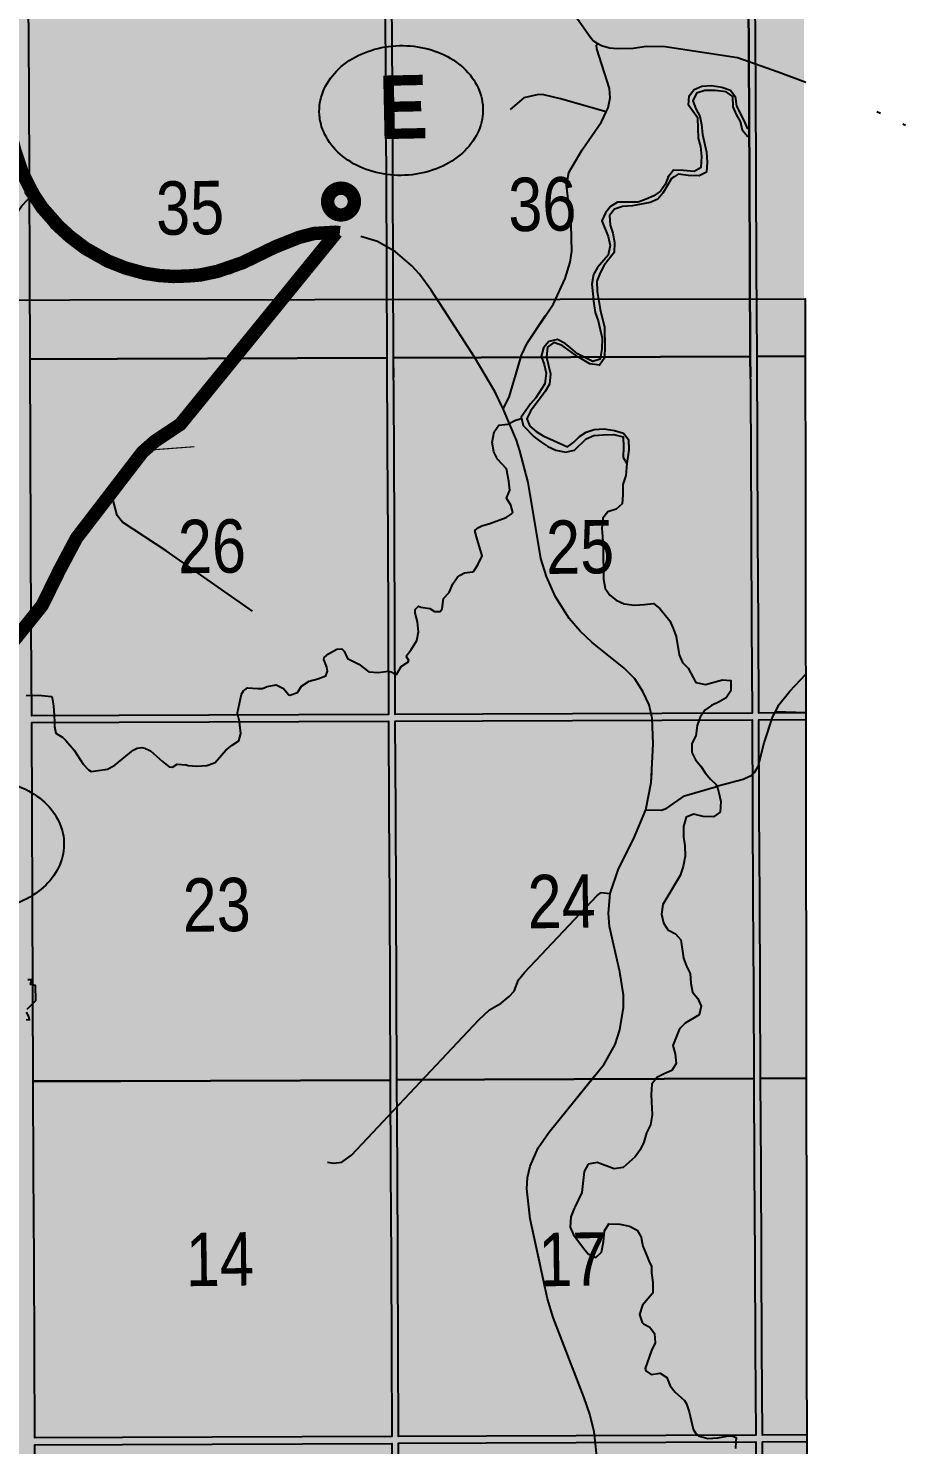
# Model space of a CAD drawing. Extents: x 405326 to 424052, y 6044755 to 6062236.
# Drawn here: x 417484.7 to 417615.3, y 6049937.6 to 6050148.7 of the extents above; entities that cross this region are included whole.
import ezdxf
from ezdxf.enums import TextEntityAlignment as Align

# ---------------------------------------------------------------- set-up
doc = ezdxf.new("R2010")
doc.units = 0
doc.header["$LTSCALE"] = 5
doc.linetypes.add('DASHED2', pattern=[9.525, 6.35, -3.175])
for name, color, linetype in [('P-PROPOSED', 10, 'Continuous'), ('Quarters', 8, 'Continuous'), ('RoadSeg', 57, 'DASHED2'), ('T-WATER', 160, 'Continuous'), ('Townships', 57, 'Continuous')]:
    doc.layers.add(name, color=color, linetype=linetype)
doc.layers.add('ROUTE-MAP-BACKGROUND-H', color=7, linetype='Continuous', true_color=0xf0ebff)
doc.styles.add('120', font='ARIALN.TTF', dxfattribs={"height": 13})
doc.styles.add('BOLD', font='ARIALNB.TTF')

# ---------------------------------------------------------------- blocks, each defined once
blk = doc.blocks.new('Route_Letters')
h = blk.add_hatch(color=255)
h.dxf.hatch_style = 1
edge = h.paths.add_edge_path()
edge.add_ellipse((-0.12, 0.46), major_axis=(-11.97, 0), ratio=0.789318, start_angle=0, end_angle=360)
at = {"color": 5}
blk.add_open_spline([(-12.34, 0.46), (-12.34, -0.25), (-12.24, -0.97), (-11.72, -2.79), (-11.14, -3.88), (-9.56, -5.81), (-8.54, -6.66), (-6.22, -8.02), (-4.9, -8.54), (-2.12, -9.17), (-0.66, -9.3), (2.22, -9.13), (3.64, -8.84), (6.27, -7.89), (7.48, -7.22), (9.54, -5.6), (10.38, -4.64), (11.6, -2.54), (11.97, -1.4), (12.18, 0.91), (12.02, 2.08), (11.2, 4.3), (10.54, 5.35), (8.8, 7.2), (7.72, 7.99), (5.29, 9.24), (3.93, 9.68), (1.11, 10.18), (-0.35, 10.23), (-3.22, 9.91), (-4.61, 9.55), (-7.16, 8.47), (-8.32, 7.75), (-10.24, 6.02), (-11, 5.02), (-12.05, 2.86), (-12.32, 1.7), (-12.34, 0.52), (-12.34, 0.49), (-12.34, 0.46)], degree=3, knots=[0, 0, 0, 0, 0.219529, 0.219529, 0.575727, 0.575727, 0.931924, 0.931924, 1.288121, 1.288121, 1.644318, 1.644318, 2.000515, 2.000515, 2.356712, 2.356712, 2.712909, 2.712909, 3.069107, 3.069107, 3.425304, 3.425304, 3.781501, 3.781501, 4.137698, 4.137698, 4.493895, 4.493895, 4.850092, 4.850092, 5.20629, 5.20629, 5.562487, 5.562487, 5.918684, 5.918684, 6.274881, 6.274881, 6.283185, 6.283185, 6.283185, 6.283185], dxfattribs=at)
at = {"color": 14, "style": 'BOLD'}
blk.add_attdef('A', text='', height=9.5, dxfattribs=at).set_placement((0.22, 0.98), align=Align.MIDDLE)
blk = doc.blocks.new('AA')
at = {"const_width": 4}
blk.add_lwpolyline([(-1, 0, 1), (1, 0, 1)], format="xyb", close=True, dxfattribs=at)
blk.add_circle((0, 0), 2)

msp = doc.modelspace()

# ---------------------------------------------------------------- hatches: boundary and pattern name
at = {"layer": 'ROUTE-MAP-BACKGROUND-H'}
h = msp.add_hatch(color=256, dxfattribs=at)
h.dxf.hatch_style = 1
h.paths.add_polyline_path([(417500.313, 6050470.993), (417499.828, 6050583.719), (417489.556, 6051448.866), (416064.545, 6051448.577), (416073.609, 6050477.938), (416071.924, 6050150.968), (416104.424, 6050150.804), (416615.018, 6050150.686), (416614.752, 6050098.449), (417501.84, 6050099.469), (417600.187, 6050099.469), (417600.187, 6050157.259), (417501.84, 6050157.777)])
h = msp.add_hatch(color=256, dxfattribs=at)
h.dxf.hatch_style = 1
h.paths.add_polyline_path([(416614.74, 6050107.04), (417600.353, 6050108.36), (417601.524, 6049233.335), (416615.912, 6049232.015)])

# ---------------------------------------------------------------- linework, layer by layer
at = {"layer": 'P-PROPOSED', "color": 90, "const_width": 1.999, "flags": 128}
for points in [[(417531.047, 6050118.23), (417530.361, 6050118.309), (417527.172, 6050118.108), (417524.956, 6050117.529), (417521.426, 6050116.123), (417516.619, 6050113.791), (417512.855, 6050112.481), (417510.238, 6050111.926), (417508.511, 6050111.789), (417506.251, 6050111.708), (417504.085, 6050111.861), (417501.983, 6050112.182), (417499.172, 6050112.954), (417496.522, 6050113.995), (417493.121, 6050115.918), (417490.788, 6050117.698), (417489.125, 6050119.226), (417486.704, 6050121.969), (417485.364, 6050124.003), (417483.731, 6050127.228), (417482.666, 6050130.399), (417475.483, 6050157.561)], [(417530.557, 6050118.287), (417507.286, 6050089.674), (417503.514, 6050087.165), (417501.653, 6050085.528), (417491.846, 6050072.745), (417489.287, 6050067.933), (417486.737, 6050062.723), (417480.937, 6050055.48)]]:
    msp.add_lwpolyline(points, dxfattribs=at)
at = {"layer": 'P-PROPOSED', "flags": 128}
msp.add_lwpolyline([(417484.15, 6050124.278), (417484.852, 6050123.344), (417485.452, 6050122.547), (417485.87, 6050121.991), (417488.199, 6050118.893), (417494.376, 6050114.246), (417498.774, 6050112.336), (417505.232, 6050110.974), (417511.267, 6050111.401), (417511.378, 6050111.409), (417514.786, 6050112.19), (417518.593, 6050113.92), (417523.264, 6050116.038), (417525.873, 6050117.068), (417527.427, 6050117.408), (417527.756, 6050117.479), (417528.092, 6050117.496), (417529.401, 6050117.561), (417529.895, 6050117.586), (417530.211, 6050117.581), (417529.279, 6050116.249), (417522.793, 6050108.319), (417515.791, 6050099.526), (417513.817, 6050097.046), (417513.403, 6050096.526), (417511.321, 6050093.913), (417508.831, 6050090.783), (417508.813, 6050090.761), (417508.122, 6050089.898), (417503.259, 6050086.613), (417503.036, 6050086.463), (417502.667, 6050086.102), (417501.873, 6050085.327), (417497.053, 6050079.046), (417496.744, 6050078.643), (417492.186, 6050072.704), (417492.1, 6050072.593), (417489.558, 6050067.812), (417488.02, 6050064.349), (417487.605, 6050063.767), (417486.933, 6050062.824), (417486.596, 6050062.351), (417486.365, 6050062.027), (417486.029, 6050061.556), (417485.527, 6050060.911), (417485.069, 6050060.322), (417484.871, 6050060.068), (417484.543, 6050059.646)], dxfattribs=at)
at = {"layer": 'P-PROPOSED', "const_width": 0.166, "flags": 128}
msp.add_lwpolyline([(417502.376, 6050085.817), (417509.361, 6050086.342)], dxfattribs=at)
at = {"layer": 'Quarters'}
for points in [[(417592.109, 6050113.145), (417592.175, 6050099.778), (417578.812, 6050099.728), (417565.448, 6050099.677), (417552.084, 6050099.63), (417539.055, 6050099.584), (417538.993, 6050112.953), (417538.931, 6050126.322), (417538.869, 6050139.694), (417538.808, 6050153.066), (417551.833, 6050153.11), (417565.192, 6050153.155), (417578.551, 6050153.204), (417591.909, 6050153.253), (417591.976, 6050139.883), (417592.042, 6050126.513)], [(417537.989, 6050112.949), (417538.051, 6050099.58), (417524.687, 6050099.535), (417511.322, 6050099.49), (417497.958, 6050099.445), (417484.928, 6050099.402), (417484.871, 6050112.772), (417484.814, 6050126.143), (417484.757, 6050139.517), (417484.7, 6050152.89), (417497.725, 6050152.932), (417511.085, 6050152.976), (417524.445, 6050153.019), (417537.804, 6050153.062), (417537.866, 6050139.69), (417537.928, 6050126.318)], [(417538.237, 6050059.473), (417538.297, 6050046.439), (417524.928, 6050046.392), (417511.559, 6050046.345), (417498.19, 6050046.298), (417485.155, 6050046.253), (417485.099, 6050059.289), (417485.042, 6050072.66), (417484.985, 6050086.031), (417484.928, 6050099.402), (417497.958, 6050099.445), (417511.322, 6050099.49), (417524.687, 6050099.535), (417538.051, 6050099.58), (417538.113, 6050086.211), (417538.175, 6050072.843)], [(417592.376, 6050059.677), (417592.441, 6050046.644), (417579.072, 6050046.592), (417565.704, 6050046.54), (417552.335, 6050046.491), (417539.301, 6050046.443), (417539.24, 6050059.477), (417539.178, 6050072.846), (417539.116, 6050086.215), (417539.055, 6050099.584), (417552.084, 6050099.63), (417565.448, 6050099.677), (417578.812, 6050099.728), (417592.175, 6050099.778), (417592.242, 6050086.411), (417592.309, 6050073.044)], [(417592.646, 6050005.539), (417592.713, 6049992.172), (417579.34, 6049992.119), (417565.966, 6049992.066), (417552.593, 6049992.014), (417539.553, 6049991.964), (417539.491, 6050005.333), (417539.429, 6050018.702), (417539.367, 6050032.071), (417539.305, 6050045.44), (417552.34, 6050045.488), (417565.709, 6050045.537), (417579.077, 6050045.589), (417592.446, 6050045.641), (417592.513, 6050032.274), (417592.579, 6050018.907)], [(417538.488, 6050005.329), (417538.55, 6049991.96), (417525.176, 6049991.912), (417511.802, 6049991.863), (417498.428, 6049991.814), (417485.388, 6049991.767), (417485.331, 6050005.138), (417485.274, 6050018.508), (417485.217, 6050031.879), (417485.159, 6050045.25), (417498.194, 6050045.296), (417511.564, 6050045.342), (417524.933, 6050045.389), (417538.302, 6050045.436), (417538.364, 6050032.067), (417538.426, 6050018.698)], [(417538.737, 6049951.854), (417538.797, 6049938.819), (417525.419, 6049938.768), (417512.04, 6049938.718), (417498.661, 6049938.667), (417485.617, 6049938.618), (417485.561, 6049951.654), (417485.503, 6049965.025), (417485.446, 6049978.396), (417485.388, 6049991.767), (417498.428, 6049991.814), (417511.802, 6049991.863), (417525.176, 6049991.912), (417538.55, 6049991.96), (417538.612, 6049978.591), (417538.674, 6049965.223)], [(417592.914, 6049952.071), (417592.979, 6049939.038), (417579.601, 6049938.983), (417566.223, 6049938.929), (417552.845, 6049938.875), (417539.8, 6049938.823), (417539.74, 6049951.857), (417539.678, 6049965.226), (417539.616, 6049978.595), (417539.553, 6049991.964), (417552.593, 6049992.014), (417565.966, 6049992.066), (417579.34, 6049992.119), (417592.713, 6049992.172), (417592.78, 6049978.805), (417592.847, 6049965.438)], [(417593.185, 6049897.933), (417593.252, 6049884.566), (417579.869, 6049884.51), (417566.486, 6049884.455), (417553.103, 6049884.399), (417540.054, 6049884.345), (417539.992, 6049897.714), (417539.929, 6049911.082), (417539.867, 6049924.451), (417539.805, 6049937.82), (417552.849, 6049937.872), (417566.228, 6049937.926), (417579.606, 6049937.98), (417592.984, 6049938.035), (417593.051, 6049924.668), (417593.118, 6049911.301)], [(417538.988, 6049897.709), (417539.051, 6049884.34), (417525.667, 6049884.288), (417512.284, 6049884.236), (417498.9, 6049884.183), (417485.851, 6049884.132), (417485.793, 6049897.503), (417485.736, 6049910.874), (417485.678, 6049924.244), (417485.621, 6049937.615), (417498.665, 6049937.664), (417512.044, 6049937.715), (417525.423, 6049937.766), (417538.802, 6049937.816), (417538.864, 6049924.447), (417538.926, 6049911.078)]]:
    msp.add_lwpolyline(points, close=True, dxfattribs=at)
for points in [[(417600.426, 6050099.832), (417593.178, 6050099.785), (417593.112, 6050113.152), (417593.045, 6050126.519), (417592.979, 6050139.889), (417592.912, 6050153.259), (417600.426, 6050153.307)], [(417484.94, 6050096.639), (417484.928, 6050099.402), (417497.958, 6050099.445), (417511.322, 6050099.49), (417524.687, 6050099.535), (417538.051, 6050099.58), (417538.065, 6050096.693)], [(417539.068, 6050096.694), (417539.055, 6050099.584), (417552.084, 6050099.63), (417565.448, 6050099.677), (417578.812, 6050099.728), (417592.175, 6050099.778), (417592.19, 6050096.749)], [(417593.194, 6050096.75), (417593.178, 6050099.785), (417600.426, 6050099.832)], [(417600.435, 6050046.695), (417593.444, 6050046.65), (417593.379, 6050059.683), (417593.312, 6050073.05), (417593.245, 6050086.418), (417593.178, 6050099.785), (417600.364, 6050099.831)], [(417600.508, 6049992.222), (417593.716, 6049992.179), (417593.649, 6050005.546), (417593.582, 6050018.913), (417593.516, 6050032.28), (417593.449, 6050045.647), (417600.437, 6050045.692)], [(417600.58, 6049939.085), (417593.982, 6049939.044), (417593.917, 6049952.077), (417593.85, 6049965.444), (417593.783, 6049978.811), (417593.716, 6049992.179), (417600.508, 6049992.222)], [(417600.652, 6049884.612), (417594.255, 6049884.572), (417594.188, 6049897.94), (417594.121, 6049911.307), (417594.054, 6049924.674), (417593.987, 6049938.041), (417600.581, 6049938.083)]]:
    msp.add_lwpolyline(points, dxfattribs=at)
at = {"layer": 'RoadSeg'}
for p, q in [((417611.554, 6050135.976), (417611.049, 6050136.231)), ((417615.317, 6050134.226), (417614.88, 6050134.417)), ((417587.014, 6050035.653), (417587.542, 6050035.831))]:
    msp.add_line(p, q, dxfattribs=at)
at = {"layer": 'RoadSeg', "flags": 128}
msp.add_lwpolyline([(417493.311, 6049804.416), (417503.222, 6049824.787), (417504.761, 6049827.481), (417506.437, 6049830.012), (417508.799, 6049833.123), (417516.248, 6049841.066), (417519.016, 6049843.853), (417520.942, 6049845.557), (417540.536, 6049861.145), (417541.937, 6049862.572), (417543.586, 6049864.802), (417544.41, 6049866.683), (417544.998, 6049868.758), (417546.359, 6049878.268), (417546.664, 6049879.539), (417547.661, 6049882.72), (417549.344, 6049886.482), (417552.535, 6049892.837), (417554.406, 6049895.572), (417555.448, 6049896.658), (417556.625, 6049897.582), (417564.308, 6049902.336), (417566.891, 6049904.487), (417567.767, 6049905.504), (417569.153, 6049907.596), (417569.95, 6049909.21), (417570.791, 6049911.889), (417570.978, 6049914.022), (417570.838, 6049917.479), (417569.519, 6049934.117), (417568.938, 6049939.527), (417568.283, 6049942.141), (417567.432, 6049944.585), (417562.819, 6049956.562), (417561.995, 6049959.339), (417559.379, 6049971.259), (417558.884, 6049975.739), (417559.014, 6049977.439), (417559.411, 6049979.111), (417560.584, 6049981.83), (417562.165, 6049984.126), (417570.397, 6049994.315), (417572.031, 6049997.244), (417572.749, 6049999.454), (417573.311, 6050002.76), (417573.304, 6050004.656), (417572.731, 6050008.103), (417571.223, 6050014.857), (417571.048, 6050016.817), (417571.318, 6050019.75), (417572.571, 6050023.436), (417574.804, 6050027.875), (417576.642, 6050032.205), (417577.419, 6050036.313), (417577.728, 6050042.075), (417577.581, 6050045.864), (417577.106, 6050047.85), (417576.198, 6050049.86), (417574.96, 6050051.763), (417573.396, 6050053.36), (417568.624, 6050057.184), (417566.859, 6050058.843), (417565.188, 6050060.736), (417563.156, 6050063.986), (417561.828, 6050067.019), (417561.005, 6050069.695), (417559.1, 6050081.032), (417557.869, 6050085.729), (417557.369, 6050087.315), (417555.374, 6050091.964), (417554.154, 6050094.566), (417551.084, 6050099.69), (417547.111, 6050105.851), (417544.651, 6050109.665), (417542.936, 6050112.057), (417541.779, 6050113.297), (417539.339, 6050115.374), (417536.645, 6050116.913), (417533.263, 6050117.972), (417530.361, 6050118.309), (417527.172, 6050118.108), (417524.956, 6050117.529), (417521.426, 6050116.123), (417516.619, 6050113.791), (417512.855, 6050112.481), (417510.238, 6050111.926), (417508.511, 6050111.789), (417506.251, 6050111.708), (417504.085, 6050111.861), (417501.983, 6050112.182), (417499.172, 6050112.954), (417496.522, 6050113.995), (417493.121, 6050115.918), (417490.788, 6050117.698), (417489.125, 6050119.226), (417486.704, 6050121.969), (417485.364, 6050124.003), (417483.731, 6050127.228), (417482.666, 6050130.399), (417475.483, 6050157.561), (417471.521, 6050172.543), (417470.457, 6050175.647), (417468.754, 6050179.037), (417466.527, 6050182.084), (417454.748, 6050196.27), (417452.027, 6050199.04), (417450.133, 6050200.496), (417444.095, 6050204.393), (417442.606, 6050205.591), (417440.937, 6050207.419), (417439.494, 6050209.55), (417438.379, 6050211.955), (417437.62, 6050214.767), (417437.029, 6050219.079), (417435.902, 6050229.833), (417435.754, 6050246.097), (417434.915, 6050252.699), (417432.503, 6050275.335), (417429.936, 6050298.966), (417428.825, 6050304.298), (417427.526, 6050307.464), (417425.833, 6050310.422), (417421.787, 6050316.091), (417402.858, 6050342.6), (417400.366, 6050345.607), (417398.596, 6050347.465), (417396.254, 6050349.645), (417394.667, 6050350.742), (417393.275, 6050352.076), (417390.909, 6050353.855), (417367.251, 6050372.811), (417365.38, 6050374.767), (417364.488, 6050376.013), (417363.211, 6050378.214), (417362.475, 6050379.961), (417359.071, 6050386.675), (417357.048, 6050391.09), (417354.723, 6050395.598), (417350.746, 6050404.262), (417349.878, 6050407.504), (417349.654, 6050410.227), (417349.952, 6050413.393), (417350.818, 6050416.439), (417352.064, 6050418.861), (417356.168, 6050424.537), (417361.856, 6050432.376), (417362.367, 6050433.352), (417363.058, 6050435.296), (417363.349, 6050437.231), (417363.316, 6050440.325), (417362.768, 6050442.642), (417361.757, 6050444.816), (417358.509, 6050450.468), (417357.522, 6050453.075), (417357.144, 6050455.196), (417357.103, 6050457.125), (417357.482, 6050459.628), (417357.887, 6050460.9), (417359.324, 6050463.726), (417365.182, 6050471.402), (417365.436, 6050471.94), (417368.517, 6050475.665), (417370.059, 6050478.056), (417371.505, 6050480.916), (417371.996, 6050482.89), (417372.242, 6050485.39), (417372.136, 6050487.218), (417371.689, 6050489.438), (417370.906, 6050491.85), (417367.683, 6050499.434), (417366.576, 6050502.97), (417365.484, 6050508.936), (417362.745, 6050528.143), (417362.672, 6050531.601), (417363.16, 6050538.366), (417363.232, 6050542.76), (417362.493, 6050564.97), (417362.666, 6050569.332), (417363.3, 6050573.904), (417363.946, 6050576.38), (417365.769, 6050581.41), (417367.298, 6050584.57), (417369.096, 6050587.669), (417379.028, 6050602.416), (417386.285, 6050613.19), (417392.416, 6050622.171), (417394.7, 6050625.847), (417395.841, 6050628.5), (417396.632, 6050631.977), (417396.704, 6050634.807), (417396.428, 6050636.863), (417394.837, 6050642.819), (417393.727, 6050646.488), (417393.312, 6050647.211), (417392.356, 6050651.483), (417392.229, 6050652.745), (417392.252, 6050656.372), (417392.475, 6050658.373), (417394.174, 6050669.19), (417394.524, 6050673.09), (417394.109, 6050676.941), (417393.168, 6050680.514), (417392.86, 6050682.437), (417392.744, 6050686.361), (417393.521, 6050704.511), (417393.81, 6050706.547), (417394.211, 6050708.053), (417396.182, 6050712.353), (417401.925, 6050722.325), (417403.444, 6050724.42), (417405.301, 6050726.289), (417412.322, 6050730.964), (417416.179, 6050734.174), (417424.375, 6050743.033), (417427.094, 6050746.585), (417429.124, 6050749.689), (417434.207, 6050757.849), (417437.149, 6050761.872), (417452.689, 6050780.503), (417454.11, 6050782.53), (417455.651, 6050785.158), (417459.11, 6050791.453), (417459.808, 6050793.032), (417461.21, 6050797.521), (417461.811, 6050800.528), (417462.236, 6050805.595), (417462.691, 6050849.79), (417462.339, 6050852.245), (417461.796, 6050854.296), (417460.03, 6050857.552), (417458.45, 6050859.848), (417448.828, 6050872.619), (417445.311, 6050876.836), (417442.766, 6050879.177), (417423.003, 6050894.727), (417421.44, 6050896.257), (417420.174, 6050897.894), (417418.962, 6050900.097), (417418.331, 6050901.614), (417416.381, 6050908.826), (417413.397, 6050922.337), (417413.052, 6050926.023), (417411.856, 6050955.61), (417409.959, 6051000.854), (417409.291, 6051005.664), (417408.535, 6051008.376), (417407.154, 6051012.273), (417405.034, 6051016.52), (417403.073, 6051019.506), (417396.505, 6051027.95), (417394.991, 6051030.28), (417393.843, 6051032.618), (417392.957, 6051035.161), (417384.148, 6051065.983), (417383.66, 6051068.601), (417381.012, 6051108.505), (417380.501, 6051112.188), (417380.022, 6051114.373), (417378.885, 6051117.776), (417377.418, 6051121.006), (417373.271, 6051128.27), (417371.673, 6051131.397), (417370.293, 6051135.294), (417369.998, 6051136.652), (417369.64, 6051139.372), (417368.567, 6051156.951), (417368.542, 6051161.242), (417369.165, 6051166.346), (417372.729, 6051184.888), (417372.861, 6051186.749), (417372.985, 6051188.488), (417372.675, 6051192.074), (417371.738, 6051195.481), (417370.897, 6051197.46), (417365.395, 6051207.391), (417363.93, 6051210.52), (417363.309, 6051213.136), (417363.247, 6051214.498), (417363.403, 6051216.531), (417364.349, 6051220.544), (417370.865, 6051242.61), (417372.056, 6051246.062), (417373.164, 6051248.715), (417382.654, 6051268.647), (417383.626, 6051271.43), (417384.346, 6051275.138), (417384.651, 6051279.57), (417384.429, 6051288.383), (417383.94, 6051333.157), (417383.618, 6051346.692), (417383.107, 6051350.375), (417381.036, 6051358.549), (417374.728, 6051382.902), (417371.211, 6051394.872), (417361.582, 6051425.178), (417359.985, 6051431.399), (417355.991, 6051448.839)], dxfattribs=at)
at = {"layer": 'RoadSeg'}
for points in [[(417569.483, 6050146.389), (417568.774, 6050146.84), (417568.331, 6050147.362), (417565.757, 6050151.067), (417563.964, 6050154.022), (417563.819, 6050154.585), (417562.175, 6050157.58)], [(417570.73, 6050136.236), (417571.017, 6050136.841), (417571.285, 6050138.31), (417571.189, 6050139.706), (417569.299, 6050145.653), (417569.287, 6050146.185), (417569.483, 6050146.389)], [(417600.426, 6050140.62), (417596.319, 6050142.171), (417590.286, 6050144.271), (417579.505, 6050145.937), (417576.743, 6050145.978), (417574.72, 6050145.702), (417572.393, 6050145.619), (417571.193, 6050145.727), (417570.022, 6050146.068), (417569.483, 6050146.389)], [(417570.73, 6050136.236), (417563.902, 6050138.186), (417561.428, 6050138.765), (417560.629, 6050138.815), (417558.444, 6050138.336), (417556.418, 6050136.596)], [(417557.145, 6050096.713), (417558.097, 6050099.972), (417558.924, 6050101.786), (417562.858, 6050107.625), (417564.606, 6050111.422), (417565.353, 6050113.866), (417565.618, 6050115.468), (417565.501, 6050119.391), (417564.809, 6050125.332), (417565.168, 6050127.202), (417567.125, 6050130.57), (417569.997, 6050134.757), (417570.73, 6050136.236)], [(417469.539, 6050115.748), (417477.488, 6050118.912), (417479.372, 6050119.517), (417480.766, 6050119.647), (417481.757, 6050119.967), (417482.542, 6050120.616), (417483.672, 6050122.237), (417485.364, 6050124.003)], [(417513.166, 6050096.668), (417529.038, 6050116.418), (417530.361, 6050118.309)], [(417496.732, 6050079.169), (417501.653, 6050085.528), (417503.514, 6050087.165), (417507.286, 6050089.674), (417508.557, 6050090.932), (417520.516, 6050105.813)], [(417496.732, 6050079.169), (417501.653, 6050085.528), (417503.514, 6050087.165), (417507.286, 6050089.674), (417508.557, 6050090.932), (417520.516, 6050105.813)], [(417555.374, 6050091.964), (417554.154, 6050094.566), (417551.084, 6050099.69), (417547.111, 6050105.851)], [(417555.374, 6050091.964), (417556.268, 6050093.713), (417558.097, 6050099.972), (417558.924, 6050101.786), (417561.676, 6050105.871)], [(417555.374, 6050091.964), (417556.268, 6050093.713), (417558.097, 6050099.972), (417558.924, 6050101.786), (417561.676, 6050105.871)], [(417576.642, 6050032.205), (417577.419, 6050036.313), (417577.728, 6050042.075), (417577.581, 6050045.864), (417577.106, 6050047.85), (417576.198, 6050049.86), (417574.96, 6050051.763), (417573.396, 6050053.36), (417568.624, 6050057.184), (417566.859, 6050058.843), (417565.188, 6050060.736), (417563.156, 6050063.986), (417561.828, 6050067.019), (417561.005, 6050069.695), (417559.1, 6050081.032), (417557.869, 6050085.729), (417557.369, 6050087.315), (417555.374, 6050091.964)], [(417464.516, 6050036.168), (417466.355, 6050038.835), (417471.133, 6050044.093), (417471.647, 6050044.969), (417474.244, 6050051.079), (417475.339, 6050052.799), (417477.07, 6050054.3), (417478.292, 6050054.725), (417480.246, 6050055.099), (417480.937, 6050055.48), (417486.737, 6050062.723), (417487.573, 6050064.071), (417489.287, 6050067.933), (417491.846, 6050072.745), (417496.732, 6050079.169)], [(417464.516, 6050036.168), (417466.355, 6050038.835), (417471.133, 6050044.093), (417471.647, 6050044.969), (417474.244, 6050051.079), (417475.339, 6050052.799), (417477.07, 6050054.3), (417478.292, 6050054.725), (417480.246, 6050055.099), (417480.937, 6050055.48), (417486.737, 6050062.723), (417487.573, 6050064.071), (417489.287, 6050067.933), (417491.846, 6050072.745), (417496.732, 6050079.169)], [(417518.027, 6050061.826), (417505.161, 6050070.8), (417498.682, 6050075.119), (417497.896, 6050076.067), (417497.352, 6050078.185), (417496.732, 6050079.169)], [(417518.027, 6050061.826), (417505.161, 6050070.8), (417498.682, 6050075.119), (417497.896, 6050076.067), (417497.352, 6050078.185), (417496.732, 6050079.169)], [(417595.924, 6050046.821), (417596.433, 6050047.897), (417598.086, 6050049.928), (417600.428, 6050052.42)], [(417595.924, 6050046.821), (417596.433, 6050047.897), (417598.086, 6050049.928), (417600.428, 6050052.42)], [(417587.542, 6050035.831), (417591.115, 6050036.772), (417592.301, 6050037.329), (417592.79, 6050037.772), (417593.336, 6050038.682), (417594.225, 6050042.228), (417595.54, 6050046.114), (417595.924, 6050046.821)], [(417587.542, 6050035.831), (417591.115, 6050036.772), (417592.301, 6050037.329), (417592.79, 6050037.772), (417593.336, 6050038.682), (417594.225, 6050042.228), (417595.54, 6050046.114), (417595.924, 6050046.821)], [(417600.435, 6050046.682), (417595.924, 6050046.821)], [(417600.435, 6050046.682), (417595.924, 6050046.821)], [(417576.642, 6050032.205), (417578.971, 6050032.155), (417579.763, 6050032.471), (417582.385, 6050034.323), (417587.014, 6050035.653)], [(417576.642, 6050032.205), (417578.971, 6050032.155), (417579.763, 6050032.471), (417582.385, 6050034.323), (417587.014, 6050035.653)], [(417571.318, 6050019.75), (417572.571, 6050023.436), (417574.804, 6050027.875), (417576.642, 6050032.205)], [(417529.226, 6049979.698), (417530.126, 6049979.584), (417531.321, 6049979.709), (417532.796, 6049980.772), (417551.76, 6050000.936), (417553.325, 6050002.4), (417555.067, 6050003.402), (417556.277, 6050004.393), (417556.991, 6050005.206), (417557.654, 6050006.884), (417558.562, 6050008.001), (417569.362, 6050019.442), (417569.952, 6050019.887), (417571.318, 6050019.75)], [(417529.226, 6049979.698), (417530.126, 6049979.584), (417531.321, 6049979.709), (417532.796, 6049980.772), (417551.76, 6050000.936), (417553.325, 6050002.4), (417555.067, 6050003.402), (417556.277, 6050004.393), (417556.991, 6050005.206), (417557.654, 6050006.884), (417558.562, 6050008.001), (417569.362, 6050019.442), (417569.952, 6050019.887), (417571.318, 6050019.75)], [(417570.791, 6049911.889), (417570.978, 6049914.022), (417570.838, 6049917.479), (417569.519, 6049934.117), (417568.938, 6049939.527), (417568.283, 6049942.141), (417567.432, 6049944.585), (417562.819, 6049956.562), (417561.995, 6049959.339), (417559.379, 6049971.259), (417558.884, 6049975.739), (417559.014, 6049977.439), (417559.411, 6049979.111), (417560.584, 6049981.83), (417562.165, 6049984.126), (417570.397, 6049994.315), (417572.031, 6049997.244), (417572.749, 6049999.454), (417573.311, 6050002.76), (417573.304, 6050004.656), (417572.731, 6050008.103), (417571.223, 6050014.857), (417571.048, 6050016.817), (417571.318, 6050019.75)]]:
    msp.add_lwpolyline(points, dxfattribs=at)
at = {"layer": 'ROUTE-MAP-BACKGROUND-H'}
msp.add_lwpolyline([(416614.74, 6050107.04), (417600.353, 6050108.36), (417601.524, 6049233.335), (416615.912, 6049232.015)], close=True, dxfattribs=at)
at = {"layer": 'T-WATER'}
for points in [[(417579.967, 6050126.534), (417580.008, 6050126.637), (417580.756, 6050127.601), (417582.226, 6050127.567), (417583.843, 6050127.38), (417584.88, 6050127.989), (417584.985, 6050129.598), (417584.837, 6050131.061), (417584.489, 6050132.345), (417584.35, 6050135.295), (417582.966, 6050137.232), (417583.053, 6050138.616), (417583.837, 6050139.56), (417584.939, 6050140.084), (417586.395, 6050140.195), (417587.937, 6050139.922), (417589.207, 6050139.464), (417589.926, 6050138.523), (417590.104, 6050137.114), (417591.24, 6050134.938), (417591.736, 6050133.805), (417592.01, 6050133.764)], [(417592.016, 6050132.627), (417591.748, 6050132.576), (417591.029, 6050133.476), (417590.709, 6050134.787), (417590.123, 6050135.851), (417589.629, 6050137.012), (417589.57, 6050138.536), (417588.59, 6050139.243), (417586.932, 6050139.431), (417585.387, 6050139.435), (417584.166, 6050139.037), (417583.629, 6050137.862), (417584.064, 6050136.687), (417584.653, 6050135.618), (417584.936, 6050134.34), (417585.053, 6050132.852), (417585.649, 6050130.225), (417585.766, 6050128.763), (417585.653, 6050127.273), (417584.572, 6050126.695), (417582.966, 6050126.752), (417581.455, 6050126.954), (417580.824, 6050126.537)], [(417579.967, 6050126.534), (417579.505, 6050125.4), (417578.787, 6050124.428), (417577.801, 6050123.753), (417576.685, 6050123.238), (417575.479, 6050122.802), (417572.385, 6050122.76), (417571.374, 6050122.127), (417570.607, 6050121.202), (417570.075, 6050119.999), (417571.007, 6050117.672), (417571.297, 6050116.338), (417571.002, 6050114.907), (417569.444, 6050113.053), (417568.821, 6050111.985), (417568.563, 6050110.57), (417568.852, 6050107.704), (417569.075, 6050106.326), (417569.51, 6050105.119), (417570.098, 6050102.494), (417570.08, 6050100.913), (417569.881, 6050099.713)], [(417580.824, 6050126.537), (417580.458, 6050126.295), (417579.175, 6050124.127), (417578.389, 6050123.229), (417577.252, 6050122.75), (417574.625, 6050122.215), (417573.15, 6050122.147), (417571.936, 6050121.745), (417571.192, 6050120.805), (417571.303, 6050119.359), (417571.697, 6050118.144), (417571.944, 6050116.782), (417571.887, 6050115.306), (417570.416, 6050113.408), (417569.828, 6050112.269), (417569.33, 6050110.992), (417569.367, 6050109.485), (417569.827, 6050106.779), (417570.448, 6050104.173), (417570.525, 6050101.12), (417570.449, 6050099.715)], [(417568.791, 6050108.318), (417568.854, 6050107.695), (417569.076, 6050106.319), (417569.511, 6050105.114), (417570.098, 6050102.494), (417570.08, 6050100.915), (417569.881, 6050099.718)], [(417569.564, 6050108.319), (417569.827, 6050106.771), (417570.448, 6050104.17), (417570.524, 6050101.122), (417570.448, 6050099.72)], [(417565.407, 6050101.058), (417564.593, 6050101.727), (417563.451, 6050102.301), (417562.153, 6050102.006), (417561.393, 6050101.074), (417561.043, 6050099.764), (417561.072, 6050099.684)], [(417565.409, 6050100.507), (417564.15, 6050101.404), (417562.9, 6050101.895), (417561.965, 6050101.165), (417561.807, 6050099.752), (417561.822, 6050099.687)], [(417567.415, 6050099.708), (417566.452, 6050100.2), (417565.407, 6050101.058)], [(417566.603, 6050099.705), (417566.136, 6050099.991), (417565.409, 6050100.507)], [(417561.072, 6050099.684), (417561.466, 6050098.575), (417561.794, 6050097.306), (417561.581, 6050095.734), (417560.253, 6050093.636), (417559.451, 6050092.747), (417558.048, 6050090.756), (417558.106, 6050090.537)], [(417561.822, 6050099.687), (417562.41, 6050097.182), (417562.265, 6050095.663), (417561.64, 6050094.556), (417559.458, 6050091.657), (417558.881, 6050090.513), (417559.332, 6050089.379), (417560.278, 6050088.612), (417561.319, 6050087.946), (417564.932, 6050086.327), (417565.476, 6050086.701)], [(417570.448, 6050099.72), (417570.435, 6050099.472), (417569.723, 6050098.485), (417568.264, 6050098.69), (417566.603, 6050099.705)], [(417569.881, 6050099.718), (417569.823, 6050099.372), (417568.731, 6050099.036), (417567.415, 6050099.708)], [(417535.344, 6050052.79), (417536.811, 6050052.685), (417538.232, 6050052.891), (417538.701, 6050052.794), (417539.239, 6050052.518), (417539.472, 6050052.399), (417540.158, 6050053.573), (417541.193, 6050054.216), (417541.311, 6050054.495), (417540.969, 6050055.009), (417541.082, 6050055.325), (417541.626, 6050056.004), (417542.518, 6050057.471), (417542.766, 6050058.772), (417542.592, 6050060.242), (417542.283, 6050061.524), (417542.262, 6050062.081), (417542.787, 6050062.592), (417543.112, 6050062.428), (417544.465, 6050062.222), (417545.151, 6050061.772), (417545.97, 6050061.773), (417546.281, 6050062.166), (417546.493, 6050063.743), (417547.342, 6050064.618), (417547.884, 6050065.911), (417548.583, 6050066.916), (417548.961, 6050067.212), (417549.638, 6050067.542), (417550.814, 6050067.673), (417550.994, 6050067.77), (417551.674, 6050068.822), (417552.261, 6050070.054), (417551.409, 6050072.914), (417551.135, 6050073.834), (417551.688, 6050074.285), (417552.172, 6050074.527), (417553.409, 6050074.878), (417555.82, 6050075.816), (417556.582, 6050076.301), (417556.829, 6050076.546), (417556.508, 6050077.631), (417555.889, 6050078.649), (417556.372, 6050079.867), (417556.23, 6050081.226), (417555.855, 6050083.062), (417554.525, 6050084.499), (417553.969, 6050085.584), (417553.759, 6050086.959), (417554.036, 6050088.564), (417554.727, 6050089.557), (417556.092, 6050089.72), (417557.211, 6050090.283), (417558.106, 6050090.537)], [(417558.106, 6050090.537), (417558.373, 6050089.525), (417559.992, 6050087.8), (417560.959, 6050087.06), (417562.029, 6050086.389), (417563.232, 6050085.85), (417564.717, 6050085.536), (417565.481, 6050085.718)], [(417565.476, 6050086.701), (417565.907, 6050086.997), (417566.737, 6050087.866), (417567.74, 6050088.494), (417568.932, 6050088.923), (417570.409, 6050088.993), (417571.951, 6050088.754), (417573.293, 6050088.343), (417574.02, 6050087.402), (417574.07, 6050085.885), (417573.801, 6050083.848)], [(417565.481, 6050085.718), (417566.006, 6050085.844), (417567.722, 6050087.515), (417568.86, 6050088.001), (417570.274, 6050088.126), (417571.833, 6050088.142), (417573.25, 6050087.796), (417573.313, 6050086.338), (417573.26, 6050084.738), (417573.801, 6050083.848)], [(417573.801, 6050083.848), (417573.635, 6050082.026), (417573.21, 6050080.702), (417573.212, 6050079.177), (417573.077, 6050077.836), (417572.216, 6050077.026), (417570.986, 6050076.613), (417570.201, 6050075.699), (417570.09, 6050074.177), (417570.162, 6050072.983), (417570.267, 6050071.236), (417570.321, 6050066.585), (417570.548, 6050065.213), (417571.244, 6050064.232), (417572.181, 6050063.476), (417573.376, 6050062.903), (417574.928, 6050062.714), (417576.4, 6050062.807), (417577.773, 6050062.998), (417578.703, 6050062.24), (417580.204, 6050060.398), (417580.708, 6050059.273)], [(417580.708, 6050059.273), (417581.114, 6050058.052), (417581.58, 6050055.314), (417582.087, 6050054.163), (417582.925, 6050053.326), (417584.076, 6050051.207), (417585.519, 6050050.91), (417588.045, 6050051.606), (417589.281, 6050051.48), (417589.282, 6050049.943), (417588.582, 6050048.938), (417587.543, 6050048.298), (417586.394, 6050047.791), (417585.419, 6050047.068), (417585.118, 6050046.639), (417584.711, 6050046.058), (417584.564, 6050045.634), (417584.278, 6050044.81), (417584.057, 6050043.275), (417583.492, 6050042.131), (417583.484, 6050040.784), (417584.033, 6050039.683), (417584.815, 6050038.758), (417585.477, 6050037.74), (417586.235, 6050036.809), (417587.105, 6050036.004), (417587.114, 6050035.975), (417587.326, 6050035.335), (417587.508, 6050034.783), (417587.784, 6050033.476), (417587.673, 6050031.857), (417586.678, 6050031.206), (417585.163, 6050031.219), (417583.756, 6050031.603), (417582.613, 6050031.141), (417582.238, 6050029.766), (417582.242, 6050028.211), (417582.451, 6050026.841), (417582.461, 6050025.307), (417582.192, 6050023.761), (417581.719, 6050022.46), (417579.594, 6050018.878), (417579.145, 6050018.121), (417578.938, 6050016.66), (417579.275, 6050015.398), (417579.9, 6050014.355), (417580.092, 6050014.255), (417581.045, 6050013.761), (417581.817, 6050012.871), (417582.242, 6050010.128), (417582.691, 6050008.93), (417583.23, 6050007.838), (417583.343, 6050006.375), (417583.589, 6050005.045), (417584.366, 6050004.117), (417584.879, 6050002.981), (417584.568, 6050001.662), (417582.473, 6050000.455), (417581.642, 6049999.6), (417580.633, 6049997.098), (417580.989, 6049995.871), (417581.131, 6049994.423), (417580.497, 6049993.356), (417579.329, 6049992.879), (417578.251, 6049992.326), (417578.116, 6049992.139), (417577.527, 6049991.328), (417577.413, 6049989.767), (417577.57, 6049986.796), (417577.292, 6049985.266), (417576.716, 6049984.108), (417576.311, 6049982.722), (417575.759, 6049981.535), (417575.053, 6049980.506), (417573.263, 6049978.927), (417571.904, 6049978.739), (417569.369, 6049979.693), (417568.046, 6049979.423), (417567.431, 6049978.323), (417567.069, 6049975.186), (417566.026, 6049973.001), (417565.937, 6049972.813), (417565.444, 6049971.552), (417565.365, 6049970.04), (417565.863, 6049968.911), (417566.045, 6049968.662), (417567.335, 6049966.904), (417568.042, 6049966.063), (417569.172, 6049965.498), (417570.022, 6049966.329), (417570.302, 6049967.852)], [(417484.35, 6050049.271), (417485.038, 6050049.307), (417485.108, 6050049.306), (417486.667, 6050049.272), (417488.092, 6050049.124), (417488.219, 6050048.918), (417488.412, 6050047.724), (417488.483, 6050046.285), (417488.535, 6050045.282), (417488.564, 6050044.627), (417488.75, 6050043.627), (417489.817, 6050042.985), (417490.233, 6050042.569), (417491.474, 6050041.094), (417492.803, 6050039.035), (417493.613, 6050038.17), (417494.028, 6050037.952), (417496.441, 6050038.282), (417497.52, 6050038.902), (417500.251, 6050041.142), (417500.858, 6050041.433), (417501.548, 6050041.509), (417502.027, 6050041.418), (417502.835, 6050041.017), (417504.633, 6050039.449), (417505.627, 6050038.65), (417506.109, 6050038.607), (417506.842, 6050039.047), (417508.181, 6050038.946), (417508.446, 6050038.852), (417509.736, 6050038.738), (417511.25, 6050038.846), (417511.558, 6050038.95), (417512.488, 6050039.264), (417514.075, 6050041.111), (417515.009, 6050041.856), (417516.027, 6050042.498), (417516.293, 6050043.613), (417516.102, 6050045.355), (417516.095, 6050045.384), (417515.86, 6050046.385), (417515.793, 6050046.674), (417516.41, 6050049.464), (417516.695, 6050049.977), (417517.276, 6050050.409), (417518.833, 6050050.285), (417519.538, 6050050.325), (417520.246, 6050050.595), (417521.552, 6050050.878), (417522.68, 6050050.31), (417523.474, 6050049.383), (417523.625, 6050049.325), (417524.754, 6050049.716), (417525.338, 6050050.663), (417526.459, 6050051.421), (417527.782, 6050051.729), (417528.947, 6050052.178), (417529.232, 6050052.873), (417529.121, 6050053.507), (417528.655, 6050054.623), (417528.738, 6050054.909), (417529.383, 6050055.481), (417530.579, 6050056.182), (417531.349, 6050056.237), (417531.704, 6050055.892), (417532.208, 6050054.77), (417533.864, 6050053.916), (417535.344, 6050052.79)], [(417484.505, 6050002.538), (417485.304, 6050003.344), (417485.773, 6050003.817), (417485.737, 6050006.062), (417485.288, 6050006.144), (417484.971, 6050006.2), (417485.184, 6050006.9), (417484.6, 6050006.884)], [(417484.311, 6050000.979), (417484.82, 6050000.929), (417484.718, 6050001.422), (417484.364, 6050002.062)], [(417570.302, 6049967.852), (417570.446, 6049969.492), (417571.134, 6049970.549), (417572.741, 6049970.501), (417574.188, 6049970.177), (417575.346, 6049969.603), (417575.905, 6049968.535), (417575.978, 6049968.174), (417576.172, 6049967.213), (417576.897, 6049965.397), (417577.103, 6049964.88), (417577.464, 6049964.219), (417577.484, 6049963.206), (417577.651, 6049961.789), (417577.672, 6049960.296), (417577.572, 6049960.098), (417576.11, 6049958.4), (417575.685, 6049957.038), (417575.921, 6049956.289), (417576.07, 6049955.819), (417576.293, 6049955.622), (417577.198, 6049955.141), (417577.921, 6049954.196), (417578.034, 6049952.807), (417577.45, 6049951.63), (417576.531, 6049948.957), (417576.615, 6049948.623), (417577.436, 6049948.098), (417578.78, 6049948.283), (417579.755, 6049947.617), (417580.246, 6049946.367), (417580.995, 6049945.458), (417582.381, 6049944.185), (417582.677, 6049943.722), (417583.072, 6049942.489), (417583.674, 6049939.907), (417584.075, 6049939.287), (417584.371, 6049939.027), (417584.476, 6049938.935), (417585.863, 6049938.543), (417587.349, 6049938.613), (417588.687, 6049938.868), (417589.499, 6049938.916), (417590.071, 6049938.691), (417590.026, 6049938.046), (417589.956, 6049937.068)]]:
    msp.add_lwpolyline(points, dxfattribs=at)
at = {"layer": 'Townships'}
for points in [[(417321.373, 6050152.361), (417322.376, 6050152.364), (417348.761, 6050152.449), (417375.48, 6050152.535), (417376.483, 6050152.539), (417402.869, 6050152.624), (417429.589, 6050152.711), (417430.592, 6050152.714), (417456.977, 6050152.8), (417483.697, 6050152.887), (417484.7, 6050152.89), (417511.085, 6050152.976), (417537.804, 6050153.062), (417538.808, 6050153.066), (417565.192, 6050153.155), (417591.909, 6050153.253), (417592.042, 6050126.513), (417592.175, 6050099.778), (417592.19, 6050096.749)], [(417592.19, 6050096.749), (417592.175, 6050099.778), (417592.042, 6050126.513), (417591.909, 6050153.253), (417592.912, 6050153.259), (417600.426, 6050153.307)]]:
    msp.add_lwpolyline(points, dxfattribs=at)

# ---------------------------------------------------------------- block references
at = {"xscale": 0.9970606228948878, "yscale": 0.9970606228948878, "zscale": 0.9970606228948878}
for p, rotation, values in [((417540.304, 6050135.993), 1.221762929776653, {'A': 'E'}), ((417477.907, 6050026.573), 1.221762929776652, {'A': 'F'})]:
    msp.add_blockref('Route_Letters', p, dxfattribs=dict(at, rotation=rotation)).add_auto_attribs(values)
at = {"xscale": 0.9970606228948878, "yscale": 0.9970606228948878, "zscale": 0.9970606228948878, "rotation": 1.221762929776653}
msp.add_blockref('AA', (417531.222, 6050122.877), dxfattribs=at)

# ---------------------------------------------------------------- texts
at = {"layer": 'RoadSeg', "style": '120'}
for s, height, rotation, p in [('35', 7.9639, 0.75481, (417503.722, 6050117.897)), ('36', 7.9639, 0.75481, (417556.183, 6050118.444)), ('26', 7.9497, 0.74884, (417506.991, 6050067.469)), ('25', 7.9497, 0.74884, (417561.821, 6050067.371)), ('24', 7.9497, 0.74884, (417559.066, 6050014.556)), ('23', 7.9497, 0.74884, (417507.69, 6050014.04)), ('14', 7.9497, 0.74884, (417508.162, 6049961.225)), ('17', 7.9497, 0.74884, (417560.667, 6049961.206))]:
    msp.add_text(s, height=height, rotation=rotation, dxfattribs=at).set_placement(p)

doc.saveas('drawing.dxf')
